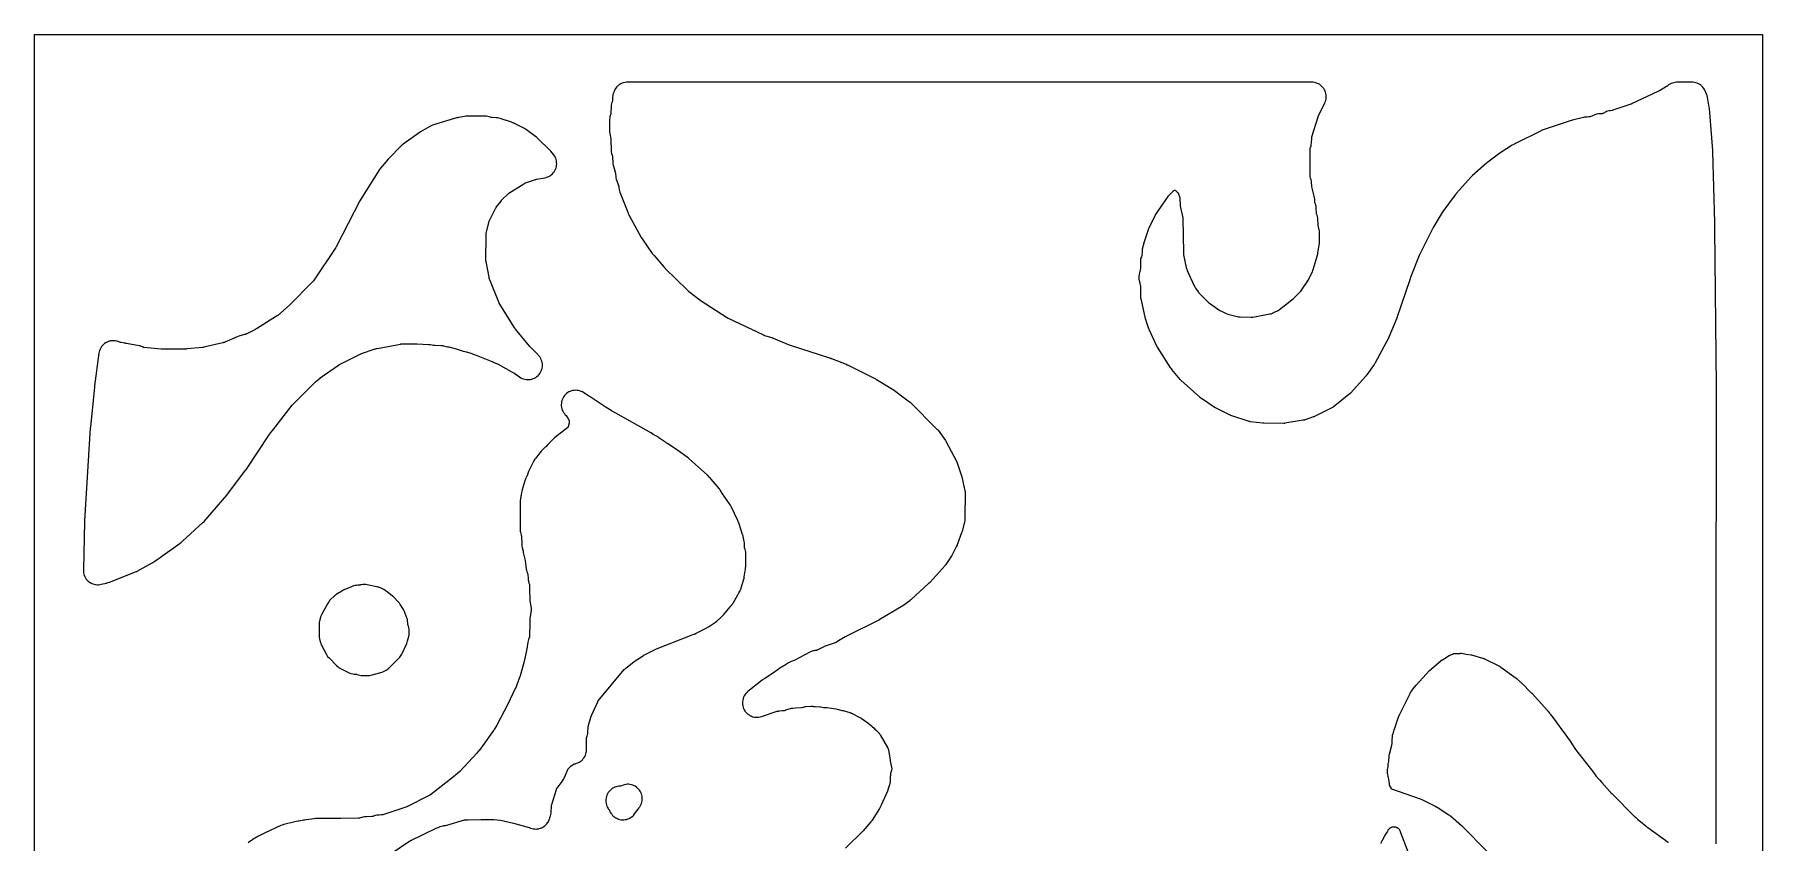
# Model space of a CAD drawing. Header units: millimetres. Extents: x 0 to 300, y 0 to 300.
# Drawn here: x 0 to 299.9, y 159.8 to 300 of the extents above; entities that cross this region are included whole.
import ezdxf

# ---------------------------------------------------------------- set-up
doc = ezdxf.new("R2010")
doc.units = ezdxf.units.MM
doc.layers.add('CUT', color=7, linetype='CONTINUOUS')

msp = doc.modelspace()

# ---------------------------------------------------------------- linework, layer by layer
at = {"layer": 'CUT'}
for points in [[(0, 0.06), (0, 299.94), (0, 299.95), (0, 299.98), (0, 299.99), (0.01, 300), (0.02, 300), (0.05, 300), (0.06, 300), (299.85, 300), (299.86, 300), (299.89, 300), (299.9, 300), (299.91, 300), (299.91, 299.99), (299.91, 299.98), (299.91, 299.95), (299.91, 299.94), (299.91, 0.06)], [(291.9, 159.52), (291.9, 192.03), (291.91, 238.92), (291.91, 238.94), (291.66, 266.31), (291.66, 266.36), (291.63, 267.35), (291.63, 267.37), (291.63, 267.38), (291.29, 279.65), (291.29, 279.69), (291.28, 279.89), (290.7, 287.17), (290.67, 287.42), (290.36, 289.13), (290.29, 289.4), (290.2, 289.66), (289.96, 290.22), (289.85, 290.45), (289.72, 290.65), (289.57, 290.85), (289.41, 291.03), (289.22, 291.19), (289.02, 291.33), (288.81, 291.46), (288.59, 291.56), (288.36, 291.64), (288.12, 291.7), (287.88, 291.73), (287.63, 291.74), (285.02, 291.71), (284.77, 291.69), (284.53, 291.65), (284.29, 291.59), (284.05, 291.5), (283.83, 291.39), (283.62, 291.26), (283.42, 291.11), (283.31, 291.01), (283.3, 291.01), (283.28, 290.99), (282.04, 290.25), (282, 290.23), (281.99, 290.22), (281.96, 290.21), (281.88, 290.16), (281.78, 290.11), (277.19, 287.95), (277.17, 287.94), (277.13, 287.93), (277.12, 287.92), (277.08, 287.91), (273.94, 286.86), (273.86, 286.84), (273.85, 286.84), (273.83, 286.83), (273.82, 286.83), (273.81, 286.83), (273.8, 286.82), (273.78, 286.82), (273.74, 286.82), (273.5, 286.79), (273.28, 286.75), (273.06, 286.7), (272.86, 286.62), (272.65, 286.53), (272.26, 286.32), (272.23, 286.31), (272.19, 286.29), (272.16, 286.28), (272.14, 286.28), (272.13, 286.27), (272.12, 286.27), (272.1, 286.27), (271.63, 286.25), (271.4, 286.22), (271.17, 286.18), (271.13, 286.17), (270.83, 286.07), (269.99, 285.74), (269.98, 285.73), (269.97, 285.73), (269.94, 285.72), (269.92, 285.72), (269.86, 285.72), (269.75, 285.71), (269.47, 285.69), (269.46, 285.69), (269.42, 285.69), (269.3, 285.68), (269.26, 285.68), (269.05, 285.66), (268.85, 285.61), (266.93, 285.13), (266.9, 285.12), (266.85, 285.11), (266.78, 285.1), (266.52, 285.03), (261.84, 283.46), (261.52, 283.33), (261.5, 283.32), (261.5, 283.31), (256.83, 280.97), (256.74, 280.93), (256.47, 280.78), (254.49, 279.52), (254.33, 279.41), (252.25, 277.85), (252.15, 277.77), (252.09, 277.72), (252.04, 277.68), (249.57, 275.52), (249.45, 275.41), (249.43, 275.39), (249.33, 275.28), (246.83, 272.47), (246.82, 272.46), (246.8, 272.43), (246.73, 272.36), (246.69, 272.32), (246.58, 272.17), (244.46, 269.29), (244.33, 269.1), (242.77, 266.52), (242.76, 266.49), (242.73, 266.44), (242.69, 266.37), (242.64, 266.28), (242.63, 266.27), (240.44, 261.9), (240.42, 261.86), (240.4, 261.82), (240.32, 261.63), (238.87, 257.99), (238.81, 257.81), (238.76, 257.67), (238.75, 257.63), (236.46, 250.86), (236.46, 250.85), (236.46, 250.84), (236.43, 250.76), (235.07, 247.5), (235.06, 247.48), (235.06, 247.47), (235.04, 247.44), (232.62, 242.89), (232.6, 242.85), (232.6, 242.84), (232.52, 242.73), (231.23, 240.95), (231.2, 240.91), (231.13, 240.81), (231.1, 240.77), (231.08, 240.74), (231.06, 240.71), (231.04, 240.68), (228.48, 237.84), (228.47, 237.82), (228.45, 237.8), (228.41, 237.77), (225.38, 235.34), (225.36, 235.32), (225.35, 235.32), (225.33, 235.3), (225.27, 235.27), (222.16, 233.7), (222.1, 233.67), (222.08, 233.66), (222.01, 233.64), (220.55, 233.15), (220.48, 233.12), (220.46, 233.11), (220.41, 233.1), (220.39, 233.09), (220.37, 233.09), (220.32, 233.08), (220.27, 233.07), (220.2, 233.07), (217.03, 232.53), (216.98, 232.52), (216.95, 232.52), (216.91, 232.52), (216.83, 232.52), (213.35, 232.53), (213.34, 232.53), (213.33, 232.53), (213.27, 232.53), (213.21, 232.54), (211.01, 232.8), (210.98, 232.8), (210.97, 232.8), (210.95, 232.81), (210.94, 232.81), (210.91, 232.82), (210.86, 232.83), (210.82, 232.84), (207.62, 233.91), (207.56, 233.94), (207.44, 234), (207.43, 234), (204.84, 235.29), (204.82, 235.3), (204.73, 235.35), (202.55, 236.83), (202.52, 236.85), (202.51, 236.86), (202.45, 236.9), (202.3, 237), (202.29, 237.01), (202.28, 237.01), (202.24, 237.05), (198.96, 240.04), (198.84, 240.16), (197.42, 241.86), (197.39, 241.9), (197.34, 241.96), (197.33, 241.98), (197.25, 242.08), (194.89, 245.74), (194.79, 245.88), (194.77, 245.92), (193.46, 248.82), (193.44, 248.87), (193.42, 248.94), (192.96, 250.31), (192.96, 250.32), (192.94, 250.37), (192.89, 250.52), (192.89, 250.53), (192.87, 250.57), (192.86, 250.61), (192.85, 250.62), (192.84, 250.65), (192.84, 250.66), (192.05, 254.17), (192.04, 254.2), (192.04, 254.22), (192.04, 254.28), (191.99, 256.28), (191.97, 256.55), (191.92, 256.81), (191.84, 257.06), (191.77, 257.28), (191.76, 257.3), (191.76, 257.32), (191.75, 257.42), (191.75, 258.23), (191.76, 258.33), (191.76, 258.35), (191.78, 258.4), (191.86, 258.64), (191.93, 258.89), (191.98, 259.14), (192, 259.4), (192.04, 261.02), (192.04, 261.07), (192.04, 261.09), (192.05, 261.12), (192.05, 261.13), (192.1, 261.24), (192.17, 261.45), (192.23, 261.66), (192.26, 261.87), (192.28, 262.09), (192.3, 262.63), (192.31, 262.73), (192.31, 262.77), (192.31, 262.78), (192.31, 262.79), (192.31, 262.8), (192.32, 262.81), (192.32, 262.84), (192.58, 263.85), (192.59, 263.88), (192.59, 263.89), (192.6, 263.93), (193.4, 266.33), (193.42, 266.4), (193.48, 266.5), (193.48, 266.51), (194.49, 268.55), (194.53, 268.62), (194.54, 268.64), (194.58, 268.71), (196.74, 271.92), (196.78, 271.97), (196.78, 271.98), (196.79, 271.99), (196.8, 272), (196.84, 272.03), (196.85, 272.04), (196.87, 272.06), (197.15, 272.35), (197.17, 272.38), (197.18, 272.39), (197.19, 272.4), (197.2, 272.41), (197.21, 272.42), (197.61, 272.84), (197.66, 272.88), (197.67, 272.89), (197.68, 272.9), (197.71, 272.91), (197.76, 272.93), (197.8, 272.94), (197.82, 272.95), (197.88, 272.97), (197.89, 272.97), (197.97, 272.98), (197.99, 272.99), (198, 272.99), (198.01, 272.99), (198.01, 272.98), (198.02, 272.98), (198.03, 272.97), (198.12, 272.89), (198.4, 272.6), (198.43, 272.57), (198.44, 272.55), (198.46, 272.53), (198.47, 272.52), (198.48, 272.48), (198.77, 271.72), (198.78, 271.69), (198.78, 271.68), (198.79, 271.65), (198.79, 271.63), (198.79, 271.52), (198.84, 270.42), (198.86, 270.21), (198.9, 270), (199.29, 268.22), (199.29, 268.21), (199.3, 268.18), (199.31, 268.12), (199.33, 268.06), (199.33, 268.05), (199.33, 268.04), (199.33, 268.03), (199.33, 268), (199.33, 267.94), (199.4, 262.25), (199.42, 262.01), (199.45, 261.77), (199.91, 259.58), (199.98, 259.31), (200.08, 259.06), (201.28, 256.41), (201.39, 256.2), (201.51, 256), (201.96, 255.36), (202.01, 255.3), (202.04, 255.26), (202.11, 255.18), (202.18, 255.08), (202.24, 255.01), (202.37, 254.87), (203.52, 253.72), (203.73, 253.54), (203.78, 253.5), (203.91, 253.4), (205.58, 252.23), (205.73, 252.13), (205.89, 252.04), (206.61, 251.68), (206.85, 251.58), (207.1, 251.5), (208.71, 251.08), (208.98, 251.03), (209.26, 251), (211.14, 250.94), (211.22, 250.94), (211.24, 250.94), (211.48, 250.95), (211.72, 250.99), (214.39, 251.51), (214.62, 251.56), (214.85, 251.64), (215.07, 251.74), (215.72, 252.08), (215.9, 252.19), (216.07, 252.31), (218.25, 253.97), (218.51, 254.19), (218.52, 254.2), (218.53, 254.21), (219.62, 255.31), (219.77, 255.48), (219.9, 255.66), (220.89, 257.11), (221.07, 257.4), (221.79, 258.84), (221.87, 259.04), (221.95, 259.25), (222.68, 261.7), (222.72, 261.89), (222.76, 262.08), (223, 263.87), (223.02, 264.18), (223.03, 265.57), (223.02, 265.85), (222.97, 266.13), (222.81, 266.85), (222.78, 266.96), (222.78, 267.04), (222.74, 267.94), (222.72, 268.17), (222.67, 268.4), (222.61, 268.63), (222.54, 268.79), (222.54, 268.81), (222.53, 268.82), (222.53, 268.84), (222.52, 268.85), (222.5, 268.92), (222.5, 268.94), (222.5, 268.96), (222.5, 268.97), (222.46, 269.87), (222.43, 270.15), (222.37, 270.42), (222.29, 270.68), (222.24, 270.79), (222.24, 270.81), (222.23, 270.85), (222.23, 270.87), (222.2, 271.43), (222.17, 271.69), (222.11, 271.95), (221.74, 273.34), (221.73, 273.38), (221.67, 273.62), (221.67, 273.63), (221.67, 273.64), (221.67, 273.73), (221.65, 274.26), (221.62, 274.53), (221.57, 274.8), (221.49, 275.06), (221.41, 275.28), (221.4, 275.29), (221.4, 275.3), (221.4, 275.31), (221.4, 275.33), (221.4, 280.13), (221.4, 280.15), (221.4, 280.17), (221.41, 280.21), (221.42, 280.24), (221.43, 280.26), (221.49, 280.42), (221.56, 280.66), (221.61, 280.91), (221.64, 281.17), (221.68, 282.05), (221.68, 282.16), (221.68, 282.17), (221.68, 282.19), (221.7, 282.25), (222.77, 285.73), (222.79, 285.79), (222.8, 285.82), (223.94, 288.11), (224.04, 288.33), (224.11, 288.56), (224.16, 288.79), (224.19, 289.03), (224.2, 289.27), (224.18, 289.52), (224.14, 289.75), (224.08, 289.99), (223.99, 290.21), (223.89, 290.43), (223.76, 290.64), (223.61, 290.83), (223.45, 291.01), (223.27, 291.17), (223.07, 291.31), (222.86, 291.43), (222.64, 291.53), (222.42, 291.62), (222.18, 291.67), (221.94, 291.71), (221.7, 291.72), (137.71, 291.74), (102.92, 291.75), (102.68, 291.74), (102.44, 291.7), (102.21, 291.65), (101.98, 291.57), (101.77, 291.47), (101.56, 291.35), (101.36, 291.21), (101.18, 291.05), (101.02, 290.87), (100.87, 290.68), (100.74, 290.48), (100.64, 290.26), (100.6, 290.16), (100.59, 290.14), (100.55, 290.05), (100.55, 290.04), (100.47, 289.83), (100.4, 289.6), (100.35, 289.36), (100.33, 289.12), (100.31, 288.64), (100.31, 288.54), (100.29, 288.46), (100.28, 288.44), (100.19, 288.22), (100.13, 287.98), (100.08, 287.74), (100.06, 287.5), (100.02, 286.4), (100.02, 286.32), (100.02, 286.31), (100.01, 286.26), (100, 286.22), (99.98, 286.15), (99.96, 286.11), (99.94, 286.05), (99.87, 285.8), (99.83, 285.55), (99.81, 285.3), (99.78, 283.38), (99.79, 283.11), (99.83, 282.85), (100.02, 281.88), (100.03, 281.85), (100.03, 281.82), (100.03, 281.79), (100.03, 281.74), (100.03, 281.72), (100.07, 279.92), (100.09, 279.64), (100.15, 279.36), (100.23, 279.09), (100.26, 279.01), (100.29, 278.95), (100.3, 278.91), (100.3, 278.9), (100.3, 278.89), (100.3, 278.88), (100.3, 278.82), (100.3, 278.75), (100.35, 277.76), (100.37, 277.55), (100.41, 277.35), (100.46, 277.14), (100.83, 275.96), (100.85, 275.88), (100.85, 275.87), (100.85, 275.78), (100.87, 275.4), (100.9, 275.14), (100.96, 274.88), (101.04, 274.63), (101.3, 273.96), (101.31, 273.93), (101.38, 273.77), (101.39, 273.73), (101.39, 273.72), (101.4, 273.71), (101.4, 273.7), (101.4, 273.67), (101.43, 273.37), (101.46, 273.12), (101.52, 272.89), (101.6, 272.66), (102.98, 269.19), (102.99, 269.16), (103.06, 268.96), (103.17, 268.74), (105.25, 264.88), (105.24, 264.88), (105.25, 264.86), (105.28, 264.82), (105.34, 264.7), (105.44, 264.54), (107.21, 262.02), (107.35, 261.85), (107.41, 261.79), (107.49, 261.69), (107.5, 261.68), (107.53, 261.65), (109.24, 259.66), (109.28, 259.62), (109.43, 259.45), (109.45, 259.43), (109.47, 259.42), (113.29, 255.67), (113.53, 255.46), (115.49, 253.97), (115.54, 253.93), (115.7, 253.81), (120.12, 250.94), (120.4, 250.79), (126.5, 247.87), (126.71, 247.78), (126.93, 247.71), (127.91, 247.44), (127.98, 247.42), (127.99, 247.41), (128.04, 247.39), (128.07, 247.38), (128.17, 247.34), (128.2, 247.32), (130.97, 246.17), (131.16, 246.1), (138, 243.89), (138.08, 243.86), (138.16, 243.84), (138.2, 243.82), (138.22, 243.81), (138.26, 243.8), (138.29, 243.79), (138.33, 243.78), (138.34, 243.78), (140.85, 242.77), (140.87, 242.76), (141.01, 242.7), (141.08, 242.67), (141.2, 242.62), (145.94, 240.25), (146.02, 240.22), (146.04, 240.21), (146.12, 240.16), (148.89, 238.48), (148.9, 238.47), (148.92, 238.46), (149.01, 238.39), (151.87, 236.28), (151.94, 236.22), (151.97, 236.2), (152.01, 236.16), (156.63, 231.54), (156.72, 231.44), (156.73, 231.44), (156.75, 231.41), (156.82, 231.33), (158.1, 229.56), (158.12, 229.52), (158.18, 229.42), (160.05, 225.95), (160.07, 225.92), (160.07, 225.9), (160.08, 225.89), (160.09, 225.86), (160.84, 223.61), (160.85, 223.56), (160.88, 223.48), (160.91, 223.39), (160.92, 223.34), (160.95, 223.27), (160.95, 223.26), (160.96, 223.24), (161.49, 220.79), (161.5, 220.75), (161.5, 220.71), (161.5, 220.69), (161.49, 215.9), (161.49, 215.89), (161.47, 215.74), (161.46, 215.68), (161.45, 215.67), (160.98, 213.75), (160.95, 213.65), (160.94, 213.63), (160.91, 213.54), (160.2, 211.6), (160.15, 211.48), (160.13, 211.43), (160.11, 211.37), (160.03, 211.19), (159.27, 209.71), (159.22, 209.6), (159.2, 209.57), (158.17, 208.03), (158.08, 207.92), (158.07, 207.9), (158.04, 207.87), (155.46, 204.95), (155.44, 204.93), (155.43, 204.92), (155.4, 204.89), (155.33, 204.83), (155.3, 204.81), (155.23, 204.76), (152.15, 201.98), (152.06, 201.89), (151.95, 201.78), (151.92, 201.75), (150.88, 200.98), (150.85, 200.96), (150.82, 200.94), (150.78, 200.91), (150.69, 200.85), (146.61, 198.4), (146.6, 198.39), (146.57, 198.38), (146.57, 198.37), (146.56, 198.37), (140.94, 195.59), (140.88, 195.56), (140.87, 195.56), (140.67, 195.45), (139.25, 194.58), (139.17, 194.55), (138.99, 194.46), (138.94, 194.44), (137.42, 193.94), (137.22, 193.86), (137.06, 193.78), (137.02, 193.76), (136.05, 193.27), (135.92, 193.2), (135.84, 193.14), (135.83, 193.14), (135.82, 193.14), (135.8, 193.14), (135.78, 193.13), (135.77, 193.13), (135.73, 193.12), (135.71, 193.12), (135.53, 193.1), (135.46, 193.09), (135.41, 193.08), (135.32, 193.06), (135.19, 193.04), (134.98, 192.98), (134.78, 192.9), (134.77, 192.9), (134.58, 192.81), (134.57, 192.81), (131.94, 191.42), (131.35, 191.19), (131.12, 191.08), (130.89, 190.95), (130.18, 190.49), (129.99, 190.38), (129.98, 190.38), (129.96, 190.37), (129.79, 190.28), (129.77, 190.27), (129.76, 190.27), (129.56, 190.14), (129.55, 190.14), (128.24, 189.25), (126.73, 188.23), (126.54, 188.11), (126.49, 188.08), (126.47, 188.06), (126.46, 188.06), (126.37, 187.99), (126.36, 187.98), (126.32, 187.95), (126.29, 187.93), (126.28, 187.93), (123.82, 185.97), (123.72, 185.88), (123.64, 185.8), (123.63, 185.8), (123.47, 185.62), (123.31, 185.42), (123.18, 185.21), (123.08, 184.98), (122.99, 184.75), (122.93, 184.51), (122.89, 184.26), (122.88, 184.01), (122.89, 183.76), (122.93, 183.52), (122.99, 183.28), (123.07, 183.04), (123.18, 182.82), (123.31, 182.61), (123.31, 182.6), (123.46, 182.41), (123.63, 182.22), (123.82, 182.06), (124.02, 181.91), (124.23, 181.79), (124.24, 181.79), (124.31, 181.76), (124.33, 181.75), (124.34, 181.74), (124.36, 181.73), (124.46, 181.68), (124.7, 181.6), (124.94, 181.55), (125.19, 181.52), (125.43, 181.51), (125.44, 181.51), (125.68, 181.53), (125.69, 181.53), (125.93, 181.57), (126.17, 181.64), (128.9, 182.55), (128.93, 182.56), (128.96, 182.57), (128.98, 182.57), (129, 182.58), (129.01, 182.58), (129.03, 182.59), (129.05, 182.6), (129.06, 182.6), (129.07, 182.6), (129.14, 182.6), (129.26, 182.61), (129.28, 182.61), (129.8, 182.66), (129.83, 182.66), (129.87, 182.66), (129.9, 182.67), (130.13, 182.7), (130.16, 182.71), (130.38, 182.77), (130.41, 182.78), (131.36, 183.09), (131.37, 183.09), (131.38, 183.1), (131.39, 183.1), (131.4, 183.1), (131.47, 183.11), (131.54, 183.12), (131.6, 183.12), (132.1, 183.18), (133.05, 183.22), (133.13, 183.23), (133.34, 183.25), (133.38, 183.26), (133.41, 183.27), (133.43, 183.27), (133.44, 183.27), (133.62, 183.31), (133.64, 183.31), (133.83, 183.36), (133.84, 183.36), (133.85, 183.36), (134.79, 183.44), (135.09, 183.42), (135.23, 183.41), (135.51, 183.39), (136.33, 183.33), (136.34, 183.33), (136.35, 183.33), (136.46, 183.3), (136.7, 183.25), (136.95, 183.23), (137.52, 183.21), (137.53, 183.21), (137.54, 183.21), (137.56, 183.21), (139.1, 182.99), (140.17, 182.7), (140.28, 182.67), (140.33, 182.66), (141.5, 182.34), (141.53, 182.33), (141.57, 182.32), (141.58, 182.31), (141.59, 182.31), (141.6, 182.3), (141.62, 182.29), (141.63, 182.29), (141.65, 182.28), (141.66, 182.28), (141.76, 182.23), (141.78, 182.22), (142, 182.11), (142.14, 182.04), (142.47, 181.86), (142.56, 181.82), (143.47, 181.35), (144.65, 180.54), (145.28, 180.03), (145.4, 179.91), (145.72, 179.61), (145.86, 179.47), (146.12, 179.22), (146.3, 179.04), (146.37, 178.97), (146.4, 178.94), (146.49, 178.85), (146.5, 178.84), (146.52, 178.82), (146.53, 178.81), (146.54, 178.79), (146.57, 178.76), (146.59, 178.74), (146.59, 178.73), (146.6, 178.72), (146.61, 178.71), (146.68, 178.62), (146.71, 178.57), (146.71, 178.56), (146.75, 178.49), (148.03, 176.28), (148.07, 176.22), (148.07, 176.21), (148.08, 176.19), (148.15, 176.05), (148.17, 176.03), (148.17, 176.02), (148.18, 175.99), (148.18, 175.97), (148.19, 175.94), (148.2, 175.9), (148.21, 175.87), (148.22, 175.83), (148.22, 175.82), (148.22, 175.8), (148.52, 174.11), (148.53, 173.91), (148.58, 173.64), (148.65, 173.38), (148.76, 172.77), (148.76, 172.76), (148.76, 172.75), (148.77, 172.74), (148.78, 172.67), (148.78, 172.63), (148.78, 172.61), (148.78, 172.6), (148.73, 172.28), (148.65, 171.96), (148.63, 171.89), (148.62, 171.87), (148.59, 171.74), (148.57, 171.63), (148.55, 171.52), (148.54, 171.36), (148.53, 171.3), (148.48, 170.29), (148.48, 170.24), (148.44, 170.08), (148.43, 170.03), (148.38, 169.81), (148.18, 169.11), (148.06, 168.69), (146.95, 166.23), (146.66, 165.66), (145.39, 163.68), (145.38, 163.66), (145.36, 163.63), (145.31, 163.57), (145.3, 163.55), (145.29, 163.53), (145.27, 163.51), (145.14, 163.36), (143.84, 161.83), (140.78, 158.77)], [(62.25, 158.1), (64.98, 159.94), (65.03, 159.97), (65.06, 159.99), (65.1, 160.02), (65.27, 160.13), (65.28, 160.13), (65.29, 160.14), (65.35, 160.17), (65.37, 160.18), (65.42, 160.21), (69.71, 162.24), (70.06, 162.4), (70.28, 162.5), (70.38, 162.55), (70.92, 162.7), (70.99, 162.71), (71.1, 162.71), (71.35, 162.75), (71.58, 162.81), (74.61, 163.72), (74.65, 163.74), (74.66, 163.74), (74.67, 163.74), (74.7, 163.74), (74.71, 163.74), (74.72, 163.74), (74.76, 163.74), (74.77, 163.74), (75.22, 163.74), (77.45, 163.75), (79.68, 163.76), (79.7, 163.76), (79.72, 163.76), (79.73, 163.76), (80.89, 163.63), (83.15, 163.16), (85.84, 162.39), (85.85, 162.39), (85.86, 162.39), (85.87, 162.38), (85.88, 162.38), (85.89, 162.38), (85.92, 162.37), (85.95, 162.35), (85.96, 162.35), (85.99, 162.33), (86.1, 162.28), (86.33, 162.21), (86.57, 162.15), (86.75, 162.14), (86.82, 162.13), (87.07, 162.12), (87.25, 162.14), (87.31, 162.14), (87.5, 162.18), (87.56, 162.19), (87.79, 162.25), (87.98, 162.33), (88.02, 162.34), (88.2, 162.44), (88.22, 162.45), (88.24, 162.46), (88.42, 162.58), (88.43, 162.58), (88.45, 162.59), (88.65, 162.75), (88.8, 162.9), (88.82, 162.92), (88.96, 163.09), (88.98, 163.11), (89.1, 163.29), (89.11, 163.3), (89.12, 163.31), (89.18, 163.43), (89.19, 163.45), (89.2, 163.46), (89.23, 163.51), (89.23, 163.52), (89.24, 163.53), (89.33, 163.74), (89.34, 163.76), (89.41, 163.99), (89.46, 164.18), (89.54, 164.43), (89.61, 164.65), (89.65, 164.88), (89.67, 165.11), (89.71, 166.04), (89.71, 166.06), (89.71, 166.09), (89.71, 166.11), (89.71, 166.12), (89.71, 166.14), (89.71, 166.15), (89.71, 166.16), (89.71, 166.17), (89.73, 166.21), (90.57, 169), (90.58, 169.04), (90.58, 169.05), (90.59, 169.06), (90.59, 169.07), (90.61, 169.09), (90.64, 169.14), (91.61, 170.43), (91.64, 170.46), (91.75, 170.63), (91.77, 170.66), (91.78, 170.68), (91.79, 170.69), (91.8, 170.71), (91.83, 170.76), (91.87, 170.84), (91.88, 170.85), (91.91, 170.91), (91.94, 170.97), (91.95, 171.01), (91.96, 171.03), (91.98, 171.07), (92, 171.11), (92.01, 171.14), (92.01, 171.15), (92.02, 171.18), (92.57, 172.46), (92.58, 172.47), (92.58, 172.48), (92.74, 172.66), (92.85, 172.78), (92.87, 172.8), (93.15, 173.07), (93.59, 173.38), (93.63, 173.41), (93.65, 173.42), (93.66, 173.43), (93.67, 173.43), (93.73, 173.44), (93.76, 173.45), (93.81, 173.46), (94.05, 173.52), (94.28, 173.6), (94.5, 173.71), (94.71, 173.83), (94.91, 173.98), (95.09, 174.14), (95.25, 174.33), (95.4, 174.52), (95.53, 174.73), (95.63, 174.95), (95.71, 175.18), (95.77, 175.42), (95.77, 175.45), (95.78, 175.49), (95.78, 175.5), (95.78, 175.51), (95.78, 175.52), (95.81, 175.67), (95.81, 175.7), (95.81, 175.73), (95.82, 175.91), (95.82, 175.95), (95.82, 175.97), (95.82, 175.98), (95.82, 176.02), (95.79, 177.83), (95.79, 177.87), (95.8, 177.93), (95.8, 177.94), (95.81, 177.96), (95.91, 178.25), (95.98, 178.48), (96.03, 178.72), (96.06, 178.96), (96.1, 179.69), (96.1, 179.81), (96.1, 179.83), (96.1, 179.85), (96.11, 179.89), (96.62, 181.68), (96.64, 181.74), (96.67, 181.83), (96.68, 181.84), (97.74, 184.21), (97.74, 184.22), (97.78, 184.31), (97.79, 184.32), (97.81, 184.35), (97.81, 184.36), (102.36, 189.79), (102.37, 189.81), (102.41, 189.84), (102.43, 189.86), (102.44, 189.86), (102.45, 189.87), (102.46, 189.88), (102.51, 189.92), (102.58, 189.97), (102.64, 190.01), (104, 191.11), (104.01, 191.11), (104.04, 191.14), (104.05, 191.15), (104.06, 191.16), (104.1, 191.19), (105.7, 192.25), (105.73, 192.27), (105.77, 192.29), (105.86, 192.34), (107.84, 193.33), (107.93, 193.37), (107.95, 193.38), (114.44, 195.92), (114.52, 195.96), (114.57, 195.98), (114.65, 196.01), (114.67, 196.02), (114.71, 196.04), (114.77, 196.06), (114.81, 196.08), (114.83, 196.09), (114.85, 196.1), (116.67, 197.03), (116.68, 197.04), (116.69, 197.04), (116.83, 197.13), (116.96, 197.2), (118.2, 198.03), (118.4, 198.18), (118.53, 198.3), (118.58, 198.34), (118.6, 198.36), (118.78, 198.52), (118.88, 198.61), (119.07, 198.8), (119.4, 199.11), (119.47, 199.17), (119.48, 199.18), (119.49, 199.19), (119.64, 199.36), (120.71, 200.66), (120.79, 200.75), (120.87, 200.84), (120.95, 200.93), (120.98, 200.96), (120.99, 200.97), (121.01, 200.99), (121.03, 201.02), (121.05, 201.05), (121.08, 201.08), (121.08, 201.09), (121.1, 201.11), (121.12, 201.13), (121.14, 201.15), (121.16, 201.18), (121.16, 201.19), (121.17, 201.2), (121.18, 201.21), (121.22, 201.26), (121.3, 201.4), (121.34, 201.46), (122.07, 202.76), (122.26, 203.1), (122.31, 203.19), (122.32, 203.21), (122.43, 203.41), (122.45, 203.44), (122.54, 203.62), (122.58, 203.7), (122.67, 203.98), (123.1, 205.47), (123.15, 205.68), (123.19, 205.9), (123.26, 206.58), (123.26, 206.59), (123.26, 206.61), (123.27, 206.63), (123.27, 206.64), (123.27, 206.65), (123.38, 207.12), (123.42, 207.39), (123.44, 207.66), (123.44, 208.28), (123.44, 208.31), (123.44, 208.33), (123.44, 208.35), (123.46, 208.47), (123.47, 208.77), (123.45, 209.89), (123.45, 209.9), (123.45, 209.91), (123.45, 209.93), (123.45, 209.95), (123.44, 210.17), (123.4, 210.43), (123.33, 210.68), (123.3, 210.74), (123.29, 210.76), (123.28, 210.79), (123.28, 210.8), (123.27, 210.82), (123.27, 210.83), (123.27, 210.84), (123.26, 210.86), (123.25, 210.89), (123.24, 210.91), (123.24, 210.93), (123.24, 210.94), (123.23, 210.95), (123.23, 210.97), (123.23, 210.98), (123.23, 211.08), (123.21, 211.48), (123.2, 211.77), (123.18, 212.03), (123.13, 212.29), (122.91, 213.15), (122.9, 213.21), (122.89, 213.21), (122.84, 213.42), (122.22, 215.24), (122.2, 215.3), (122.19, 215.32), (122.18, 215.34), (122.17, 215.37), (122.17, 215.39), (122.16, 215.42), (122.15, 215.44), (122.15, 215.45), (122.14, 215.47), (122.1, 215.59), (122.09, 215.63), (122.08, 215.67), (122.07, 215.68), (122.03, 215.78), (121.99, 215.88), (121.98, 215.89), (121, 217.86), (121, 217.87), (120.99, 217.89), (120.96, 217.95), (120.78, 218.3), (120.61, 218.58), (119.43, 220.32), (119.13, 220.78), (119.11, 220.82), (119.08, 220.86), (119.06, 220.88), (119.03, 220.92), (119.02, 220.94), (118.99, 220.99), (118.96, 221.02), (118.94, 221.04), (118.91, 221.08), (118.89, 221.11), (118.89, 221.12), (118.88, 221.13), (118.87, 221.14), (118.86, 221.15), (117.46, 222.81), (117.24, 223.04), (117.2, 223.07), (117.19, 223.08), (117.17, 223.1), (117.15, 223.12), (117.14, 223.13), (117.13, 223.14), (116.95, 223.36), (116.83, 223.5), (116.82, 223.51), (116.72, 223.6), (113.67, 226.33), (113.63, 226.37), (113.57, 226.42), (113.48, 226.5), (113.33, 226.62), (113.3, 226.64), (111.66, 227.83), (111.64, 227.85), (111.5, 227.95), (109.85, 229.01), (109.71, 229.1), (109.58, 229.19), (108.38, 230.02), (108.35, 230.04), (108.26, 230.1), (108.23, 230.12), (108.07, 230.22), (107.39, 230.61), (107.01, 230.85), (106.94, 230.89), (106.86, 230.94), (106.79, 230.98), (106.69, 231.04), (100.38, 234.58), (100.25, 234.65), (100.24, 234.65), (100.23, 234.66), (100.21, 234.67), (100.2, 234.67), (100.18, 234.68), (100.17, 234.69), (100.15, 234.71), (100.12, 234.72), (100.11, 234.73), (100.09, 234.74), (100.07, 234.76), (99.24, 235.29), (96.45, 237.1), (96.33, 237.18), (96.12, 237.32), (96.08, 237.34), (96.07, 237.34), (96.05, 237.35), (96.02, 237.37), (95.44, 237.75), (95.43, 237.76), (95.4, 237.78), (95.37, 237.8), (95.31, 237.84), (95.1, 237.97), (94.88, 238.07), (94.65, 238.15), (94.41, 238.21), (94.17, 238.25), (93.93, 238.26), (93.68, 238.25), (93.44, 238.21), (93.2, 238.16), (92.97, 238.07), (92.75, 237.97), (92.54, 237.85), (92.35, 237.7), (92.17, 237.54), (92, 237.36), (91.85, 237.17), (91.73, 236.96), (91.62, 236.74), (91.54, 236.51), (91.47, 236.27), (91.44, 236.03), (91.42, 235.79), (91.43, 235.55), (91.46, 235.31), (91.52, 235.07), (91.6, 234.84), (91.7, 234.62), (91.82, 234.4), (91.96, 234.21), (92.12, 234.02), (92.27, 233.87), (92.57, 233.41), (92.58, 233.4), (92.59, 233.38), (92.6, 233.36), (92.79, 232.95), (92.79, 232.94), (92.79, 232.89), (92.82, 232.67), (92.8, 232.61), (92.79, 232.57), (92.8, 232.57), (92.62, 231.94), (92.61, 231.91), (92.6, 231.89), (92.6, 231.88), (92.59, 231.86), (92.58, 231.85), (92.57, 231.84), (92.56, 231.83), (90.24, 229.99), (90.19, 229.94), (90.02, 229.8), (90, 229.78), (89.99, 229.76), (89.96, 229.73), (89.09, 228.85), (88.72, 228.47), (88.64, 228.39), (88.13, 227.87), (87.94, 227.68), (87.91, 227.66), (87.9, 227.64), (87.74, 227.46), (87.74, 227.45), (87.73, 227.44), (87.72, 227.43), (87.71, 227.42), (87.7, 227.41), (86.98, 226.49), (86.95, 226.45), (86.94, 226.43), (86.92, 226.41), (86.87, 226.34), (86.79, 226.23), (86.77, 226.19), (86.67, 226.02), (85.74, 224.16), (85.73, 224.14), (85.6, 223.81), (85.48, 223.43), (85.47, 223.4), (85.46, 223.38), (85.23, 222.89), (85.22, 222.87), (85.2, 222.82), (85.09, 222.54), (85.07, 222.48), (85.04, 222.37), (84.65, 221), (84.62, 220.93), (84.61, 220.89), (84.59, 220.75), (84.59, 220.74), (84.58, 220.73), (84.54, 220.54), (84.53, 220.48), (84.31, 219.16), (84.29, 218.95), (84.28, 218.74), (84.28, 218.29), (84.27, 218.12), (84.27, 218.1), (84.27, 218.07), (84.28, 216.94), (84.29, 214.06), (84.3, 213.84), (84.33, 213.63), (84.38, 213.41), (84.45, 213.16), (84.47, 213.08), (84.48, 213.04), (84.49, 213.02), (84.49, 213), (84.51, 212.92), (84.52, 212.92), (84.52, 212.91), (84.52, 212.9), (84.52, 212.89), (84.52, 212.86), (84.52, 212.85), (84.52, 212.82), (84.52, 212.79), (84.52, 212.7), (84.55, 211.79), (84.57, 211.59), (84.57, 211.54), (84.57, 211.49), (84.6, 211.22), (84.65, 210.95), (84.81, 210.34), (84.83, 210.12), (84.86, 209.89), (84.9, 209.67), (85.15, 208.74), (85.34, 207.24), (85.38, 207.02), (85.43, 206.81), (85.51, 206.6), (85.53, 206.56), (85.56, 206.49), (85.57, 206.44), (85.59, 206.41), (85.61, 206.37), (85.62, 206.34), (85.63, 206.32), (85.63, 206.31), (85.63, 206.3), (85.63, 206.25), (85.65, 205.66), (85.65, 205.63), (85.67, 205.42), (85.67, 205.35), (85.71, 205.18), (85.73, 205.08), (85.81, 204.81), (85.87, 204.65), (85.88, 204.63), (85.89, 204.61), (85.89, 204.59), (85.92, 203.18), (85.94, 202.37), (85.95, 202.16), (85.95, 202.15), (85.95, 202.1), (85.96, 201.95), (85.96, 201.91), (85.97, 201.86), (85.97, 201.85), (85.97, 201.84), (85.98, 201.74), (86.19, 200.46), (86.2, 200.23), (86.2, 200.16), (86.2, 200.13), (85.98, 198.57), (85.96, 198.31), (85.95, 198.26), (85.95, 198.09), (85.95, 197.98), (85.89, 195.5), (85.89, 195.48), (85.89, 195.46), (85.88, 195.41), (85.8, 195.22), (85.72, 195.01), (85.66, 194.79), (85.62, 194.56), (85.47, 193.4), (85, 191.17), (84.27, 188.72), (84.09, 188.24), (83.99, 187.95), (83.93, 187.79), (83.46, 186.52), (83.45, 186.51), (83.44, 186.49), (82.17, 183.8), (80.25, 180.15), (80.24, 180.14), (79.76, 179.39), (79.7, 179.28), (79.67, 179.24), (79.66, 179.23), (79.64, 179.2), (77.5, 176.23), (77.2, 175.81), (77.19, 175.8), (77.18, 175.79), (77.16, 175.76), (77.15, 175.74), (77.14, 175.73), (77.13, 175.72), (77.12, 175.71), (77.12, 175.7), (77.11, 175.69), (77.09, 175.67), (77.08, 175.66), (77.07, 175.65), (77.03, 175.6), (76.95, 175.51), (76.92, 175.48), (76.89, 175.45), (76.76, 175.31), (73.81, 172.13), (73.07, 171.48), (73.03, 171.44), (72.94, 171.36), (72.8, 171.24), (72.78, 171.22), (72.76, 171.21), (72.73, 171.19), (68.71, 168.08), (68.68, 168.06), (68.65, 168.04), (68.61, 168.01), (68.59, 167.99), (68.58, 167.98), (68.56, 167.97), (68.54, 167.96), (68.53, 167.95), (68.51, 167.93), (68.5, 167.93), (68.36, 167.86), (64.71, 166.03), (64.67, 166.01), (64.65, 166), (64.64, 166), (64.59, 165.98), (60.46, 164.6), (60.45, 164.6), (60.44, 164.59), (60.41, 164.58), (60.4, 164.58), (60.39, 164.58), (60.37, 164.57), (60.36, 164.57), (60.35, 164.57), (60.33, 164.57), (60.29, 164.56), (60.28, 164.56), (60.2, 164.56), (59.84, 164.55), (59.66, 164.54), (59.62, 164.54), (59.43, 164.52), (59.39, 164.52), (59.2, 164.48), (59.15, 164.47), (58.98, 164.42), (58.93, 164.41), (58.7, 164.32), (58.67, 164.31), (58.64, 164.3), (58.59, 164.28), (58.53, 164.28), (57.59, 164.24), (57.52, 164.24), (57.5, 164.24), (57.25, 164.22), (57.01, 164.17), (56.98, 164.16), (56.41, 164.03), (56.4, 164.03), (56.24, 164), (56.23, 164), (53.15, 163.97), (48.93, 163.94), (48.75, 163.93), (48.56, 163.91), (47.14, 163.69), (46.93, 163.68), (46.68, 163.66), (46.44, 163.62), (45.85, 163.48), (45.8, 163.47), (45.79, 163.47), (45.78, 163.47), (45.38, 163.41), (45.16, 163.37), (43.24, 162.89), (43.17, 162.87), (42.96, 162.8), (42.75, 162.72), (40.05, 161.44), (39.1, 160.99), (38.95, 160.92), (38.89, 160.9), (38.69, 160.79), (38.66, 160.77), (38.65, 160.77), (38.53, 160.71), (38.33, 160.6), (38.14, 160.48), (37.86, 160.28), (37.85, 160.27), (37.84, 160.26), (37.82, 160.25), (37.8, 160.24), (37.63, 160.14), (37.54, 160.08), (37.3, 159.9), (37.08, 159.71)], [(252.05, 158.3), (247.82, 162.56), (247.68, 162.7), (245.78, 164.33), (245.63, 164.44), (245.47, 164.55), (243.43, 165.83), (243.4, 165.85), (243.14, 166), (240.84, 167.16), (240.55, 167.28), (235.61, 169.06), (235.57, 169.07), (235.56, 169.07), (235.56, 169.08), (235.55, 169.08), (235.55, 169.09), (235.52, 169.13), (235.2, 169.75), (235.18, 169.79), (235.17, 169.82), (235.16, 169.84), (235.16, 169.85), (235.15, 169.92), (235.11, 170.41), (235.09, 170.63), (235.07, 170.71), (235.06, 170.73), (235.06, 170.75), (235.06, 170.76), (235.06, 170.77), (235.06, 170.78), (235.02, 171.02), (234.85, 171.79), (234.85, 172.28), (234.85, 172.32), (234.9, 172.79), (234.92, 172.93), (234.96, 173.32), (234.97, 173.37), (235.03, 173.61), (235.05, 173.84), (235.12, 174.83), (235.13, 174.86), (235.14, 175.03), (235.14, 175.05), (235.14, 175.07), (235.15, 175.12), (235.56, 176.66), (235.57, 176.7), (235.58, 176.74), (235.59, 176.78), (235.62, 176.92), (235.63, 176.98), (235.63, 177), (235.65, 177.2), (235.66, 177.26), (235.72, 178.45), (235.72, 178.46), (235.72, 178.47), (235.72, 178.48), (235.73, 178.49), (235.73, 178.5), (235.73, 178.51), (235.74, 178.55), (235.93, 179.12), (236.01, 179.36), (236.1, 179.6), (236.28, 180.15), (236.46, 180.7), (236.8, 181.73), (236.83, 181.82), (236.84, 181.83), (236.84, 181.84), (236.85, 181.86), (236.89, 181.93), (238.74, 185.65), (238.76, 185.68), (238.79, 185.74), (238.8, 185.76), (238.81, 185.77), (238.82, 185.79), (238.83, 185.81), (238.84, 185.82), (238.86, 185.85), (238.86, 185.86), (238.87, 185.87), (238.89, 185.9), (238.92, 185.94), (238.94, 185.96), (239.02, 186.07), (239.13, 186.2), (239.3, 186.42), (239.79, 187.06), (242.1, 189.63), (244.09, 191.33), (244.1, 191.34), (244.11, 191.35), (244.12, 191.36), (244.14, 191.37), (244.15, 191.38), (244.17, 191.39), (244.19, 191.4), (244.27, 191.45), (244.28, 191.46), (244.33, 191.49), (244.34, 191.49), (244.39, 191.51), (245.52, 192.21), (245.53, 192.22), (245.54, 192.23), (245.55, 192.23), (245.56, 192.24), (245.59, 192.26), (245.6, 192.26), (245.73, 192.32), (246.11, 192.48), (246.15, 192.5), (246.17, 192.51), (246.2, 192.52), (246.28, 192.55), (246.29, 192.56), (246.3, 192.56), (246.31, 192.56), (246.32, 192.56), (246.84, 192.6), (247.08, 192.6), (247.3, 192.6), (247.45, 192.6), (247.58, 192.61), (247.6, 192.61), (247.63, 192.61), (247.66, 192.61), (247.69, 192.61), (248.5, 192.48), (249.36, 192.36), (249.37, 192.36), (249.39, 192.36), (249.42, 192.35), (251.34, 191.79), (251.48, 191.75), (251.49, 191.75), (251.5, 191.75), (251.52, 191.74), (251.54, 191.74), (251.55, 191.73), (251.57, 191.72), (251.68, 191.66), (254.29, 190.37), (254.3, 190.36), (254.33, 190.35), (254.35, 190.34), (254.36, 190.33), (254.37, 190.33), (254.4, 190.31), (254.52, 190.21), (257.19, 188.31), (257.2, 188.3), (257.23, 188.27), (257.24, 188.26), (257.74, 187.79), (257.85, 187.69), (257.95, 187.59), (258.04, 187.5), (258.14, 187.41), (259.79, 185.77), (259.81, 185.75), (259.82, 185.74), (259.83, 185.73), (259.84, 185.72), (259.93, 185.63), (262.58, 182.71), (262.6, 182.68), (262.63, 182.66), (262.64, 182.64), (262.64, 182.63), (262.65, 182.62), (262.67, 182.59), (262.7, 182.57), (262.72, 182.54), (262.76, 182.5), (262.8, 182.44), (262.97, 182.21), (263.02, 182.14), (263.04, 182.12), (263.05, 182.11), (263.15, 181.98), (263.57, 181.41), (263.7, 181.23), (263.92, 180.93), (264.16, 180.61), (265.26, 179.12), (265.33, 179.02), (266.53, 177.39), (267.37, 176.08), (267.49, 175.9), (270.62, 171.85), (271.01, 171.33), (271.02, 171.32), (271.09, 171.24), (271.15, 171.16), (271.16, 171.15), (271.18, 171.13), (271.2, 171.11), (271.2, 171.1), (271.21, 171.09), (271.23, 171.07), (271.29, 171.01), (271.66, 170.6), (272.01, 170.2), (273.36, 168.67), (273.46, 168.57), (273.46, 168.56), (273.48, 168.54), (273.51, 168.51), (273.53, 168.49), (273.61, 168.4), (273.74, 168.28), (277.7, 164.32), (277.77, 164.26), (277.79, 164.24), (277.84, 164.19), (277.9, 164.13), (277.91, 164.13), (278.05, 163.99), (278.3, 163.78), (278.3, 163.77), (278.58, 163.53), (278.65, 163.48), (278.66, 163.48), (278.68, 163.46), (278.72, 163.42), (279.7, 162.59), (279.86, 162.47), (280, 162.37), (283.57, 159.81), (283.59, 159.8), (283.6, 159.79), (283.61, 159.78)], [(233.74, 159.6), (233.81, 159.87), (233.85, 159.99), (233.86, 160), (233.89, 160.07), (233.92, 160.13), (233.95, 160.18), (233.96, 160.19), (234.32, 160.82), (234.67, 161.41), (234.69, 161.44), (234.74, 161.53), (234.75, 161.54), (234.82, 161.67), (234.86, 161.76), (234.87, 161.76), (234.89, 161.8), (234.93, 161.9), (234.94, 161.91), (234.97, 161.95), (235, 162.01), (235.07, 162.09), (235.13, 162.17), (235.14, 162.17), (235.21, 162.23), (235.22, 162.24), (235.23, 162.25), (235.3, 162.31), (235.35, 162.34), (235.4, 162.37), (235.47, 162.41), (235.5, 162.43), (235.53, 162.44), (235.55, 162.45), (235.62, 162.47), (235.66, 162.48), (235.69, 162.48), (235.78, 162.5), (235.84, 162.5), (235.87, 162.51), (235.98, 162.51), (235.99, 162.51), (236.05, 162.51), (236.11, 162.5), (236.16, 162.49), (236.19, 162.48), (236.26, 162.47), (236.34, 162.44), (236.35, 162.44), (236.4, 162.42), (236.41, 162.41), (236.44, 162.4), (236.48, 162.37), (236.57, 162.32), (236.59, 162.31), (236.6, 162.3), (236.62, 162.29), (236.72, 162.21), (236.74, 162.19), (236.79, 162.14), (236.81, 162.13), (236.83, 162.09), (236.89, 162.01), (236.9, 162), (236.91, 161.99), (236.94, 161.92), (236.98, 161.85), (237.01, 161.77), (237.03, 161.72), (237.05, 161.65), (237.07, 161.6), (237.1, 161.5), (238.55, 157.77)]]:
    msp.add_lwpolyline(points, dxfattribs=at)
for points in [[(12.99, 204.97), (17.5, 206.73), (17.51, 206.73), (17.72, 206.82), (17.74, 206.83), (17.83, 206.88), (20.44, 208.33), (20.52, 208.37), (20.54, 208.38), (20.56, 208.39), (20.57, 208.4), (20.58, 208.4), (20.6, 208.41), (20.61, 208.42), (20.63, 208.43), (20.67, 208.45), (20.71, 208.48), (20.87, 208.58), (20.89, 208.59), (21.47, 209.01), (21.78, 209.23), (21.82, 209.26), (21.88, 209.3), (25.3, 211.73), (25.35, 211.77), (25.39, 211.8), (25.58, 211.96), (25.7, 212.07), (29.22, 215.3), (29.42, 215.5), (32.97, 219.6), (33, 219.64), (33.05, 219.7), (33.12, 219.78), (36.68, 224.44), (36.78, 224.58), (40.71, 230.55), (40.73, 230.58), (40.74, 230.59), (40.75, 230.6), (40.77, 230.63), (40.8, 230.66), (41.34, 231.37), (44.7, 235.66), (45.63, 236.59), (46, 236.96), (46.72, 237.68), (48.81, 239.77), (49.56, 240.39), (49.58, 240.41), (49.59, 240.42), (52.77, 242.64), (52.8, 242.66), (52.82, 242.67), (52.87, 242.7), (52.93, 242.73), (56.63, 244.58), (56.65, 244.59), (56.66, 244.6), (56.69, 244.61), (56.71, 244.62), (56.72, 244.62), (56.76, 244.63), (56.77, 244.64), (59.14, 245.44), (59.17, 245.45), (59.19, 245.45), (59.21, 245.46), (59.23, 245.46), (59.27, 245.47), (59.29, 245.48), (59.3, 245.48), (59.31, 245.48), (59.34, 245.49), (59.37, 245.5), (59.79, 245.58), (63.53, 246.29), (63.55, 246.3), (63.56, 246.3), (63.58, 246.3), (63.68, 246.3), (63.8, 246.3), (64.05, 246.31), (64.58, 246.33), (65.24, 246.33), (66.37, 246.34), (66.43, 246.34), (68.4, 246.21), (68.44, 246.21), (68.64, 246.19), (68.99, 246.17), (69.03, 246.16), (69.25, 246.12), (69.48, 246.1), (70.58, 246.06), (70.64, 246.06), (70.75, 246.05), (70.76, 246.05), (70.77, 246.05), (70.78, 246.05), (70.85, 246.02), (70.95, 245.98), (71.19, 245.9), (71.43, 245.84), (71.67, 245.81), (71.88, 245.79), (73.16, 245.47), (74.41, 245.07), (74.67, 245), (74.92, 244.96), (74.98, 244.95), (75.9, 244.65), (76.04, 244.58), (76.26, 244.47), (76.5, 244.4), (76.95, 244.27), (79.26, 243.33), (79.38, 243.28), (79.44, 243.25), (79.53, 243.21), (80.03, 242.98), (80.06, 242.96), (80.07, 242.96), (80.46, 242.78), (83.12, 241.31), (83.17, 241.29), (83.18, 241.29), (83.2, 241.28), (83.21, 241.27), (83.22, 241.26), (83.24, 241.24), (83.26, 241.23), (83.27, 241.23), (83.28, 241.22), (83.29, 241.22), (83.33, 241.18), (83.57, 241.02), (84.2, 240.57), (84.41, 240.44), (84.63, 240.33), (84.86, 240.24), (85.1, 240.17), (85.34, 240.13), (85.59, 240.11), (85.84, 240.12), (86.09, 240.15), (86.33, 240.2), (86.56, 240.28), (86.79, 240.38), (87, 240.51), (87.2, 240.65), (87.39, 240.81), (87.56, 241), (87.71, 241.19), (87.84, 241.4), (87.95, 241.63), (88.03, 241.86), (88.1, 242.1), (88.14, 242.34), (88.15, 242.59), (88.14, 242.84), (88.1, 243.08), (88.05, 243.32), (87.96, 243.56), (87.86, 243.78), (87.73, 243.99), (87.58, 244.19), (87.49, 244.29), (87.42, 244.38), (87.33, 244.47), (86.12, 245.68), (86, 245.81), (85.98, 245.84), (85.97, 245.86), (83.48, 248.89), (83.4, 248.98), (83.4, 248.99), (83.38, 249.02), (80.64, 253.39), (80.63, 253.42), (80.57, 253.52), (80.57, 253.53), (80.56, 253.54), (79.01, 257.44), (78.97, 257.53), (78.95, 257.57), (78.93, 257.63), (78.93, 257.64), (78.92, 257.65), (78.92, 257.66), (78.92, 257.68), (78.91, 257.75), (78.9, 257.75), (78.88, 257.89), (78.36, 260.61), (78.35, 260.66), (78.35, 260.68), (78.38, 265.33), (78.38, 265.35), (78.38, 265.37), (78.39, 265.42), (78.4, 265.5), (78.93, 267.64), (78.93, 267.66), (78.94, 267.68), (78.96, 267.71), (79.99, 269.79), (80.05, 269.87), (80.11, 269.97), (80.11, 269.98), (80.15, 270.02), (81.02, 271.17), (81.06, 271.23), (81.11, 271.28), (81.12, 271.29), (82.2, 272.38), (82.28, 272.44), (82.31, 272.47), (82.32, 272.47), (84.92, 274.08), (84.94, 274.09), (85.11, 274.19), (85.18, 274.24), (85.2, 274.25), (85.21, 274.25), (85.22, 274.25), (85.22, 274.26), (85.39, 274.3), (86.96, 274.83), (86.98, 274.83), (87.15, 274.88), (88.58, 275.14), (88.82, 275.2), (89.05, 275.28), (89.28, 275.38), (89.49, 275.5), (89.69, 275.65), (89.88, 275.81), (90.04, 275.99), (90.19, 276.19), (90.32, 276.4), (90.43, 276.62), (90.52, 276.85), (90.58, 277.09), (90.62, 277.33), (90.63, 277.58), (90.62, 277.83), (90.59, 278.07), (90.53, 278.31), (90.45, 278.54), (90.34, 278.77), (90.22, 278.98), (90.07, 279.18), (89.59, 279.77), (89.56, 279.81), (89.39, 280), (87.44, 281.93), (87.16, 282.16), (85.39, 283.46), (85.22, 283.58), (85.03, 283.68), (83.16, 284.62), (83.16, 284.63), (83.14, 284.64), (82.81, 284.77), (80.8, 285.44), (80.58, 285.5), (80.35, 285.55), (80.12, 285.57), (79.44, 285.6), (79.43, 285.6), (79.35, 285.61), (79.31, 285.61), (79.29, 285.61), (79.28, 285.62), (78.91, 285.73), (78.68, 285.78), (78.44, 285.82), (78.2, 285.83), (75.08, 285.83), (74.86, 285.82), (74.65, 285.79), (73.57, 285.6), (73.4, 285.57), (73.32, 285.56), (73.07, 285.5), (69.1, 284.26), (68.86, 284.16), (68.62, 284.05), (66.97, 283.12), (66.73, 282.96), (63.97, 280.95), (63.88, 280.88), (63.83, 280.84), (63.62, 280.66), (63.61, 280.65), (63.57, 280.61), (61.53, 278.57), (61.38, 278.4), (60.07, 276.83), (59.88, 276.57), (56.62, 271.43), (56.61, 271.42), (56.6, 271.4), (56.59, 271.38), (56.57, 271.34), (56.56, 271.33), (56.47, 271.17), (52.42, 263.27), (52.4, 263.23), (52.36, 263.16), (52.28, 263.04), (48.4, 257.26), (48.36, 257.21), (48.35, 257.2), (48.33, 257.18), (48.27, 257.11), (44.36, 253.15), (44.32, 253.11), (44.27, 253.06), (42.2, 251.27), (42.13, 251.21), (42.08, 251.17), (42.06, 251.15), (41.99, 251.1), (38.5, 248.93), (38.46, 248.91), (38.36, 248.85), (38.27, 248.79), (38.25, 248.78), (36.86, 248.08), (36.79, 248.05), (36.78, 248.05), (36.72, 248.02), (36.7, 248), (36.67, 247.99), (36.54, 247.96), (36.46, 247.93), (35.48, 247.65), (35.15, 247.53), (33.05, 246.6), (32.99, 246.57), (32.96, 246.56), (32.95, 246.56), (32.91, 246.55), (32.88, 246.54), (32.78, 246.53), (32.78, 246.52), (32.66, 246.5), (29.38, 245.74), (29.25, 245.71), (29.19, 245.7), (29.17, 245.7), (26.44, 245.43), (26.43, 245.43), (26.33, 245.42), (26.3, 245.42), (22.17, 245.41), (22.12, 245.41), (22.06, 245.41), (22, 245.41), (19.03, 245.69), (18.98, 245.7), (18.97, 245.7), (18.95, 245.71), (18.94, 245.71), (18.91, 245.72), (18.9, 245.73), (18.89, 245.73), (18.86, 245.75), (18.82, 245.77), (18.73, 245.81), (18.54, 245.88), (18.34, 245.95), (18.14, 245.99), (15.97, 246.38), (15.88, 246.4), (15.78, 246.42), (15.56, 246.46), (15.01, 246.56), (14.99, 246.56), (14.97, 246.57), (14.93, 246.58), (14.92, 246.58), (14.77, 246.63), (14.76, 246.63), (14.67, 246.66), (14.5, 246.73), (14.45, 246.74), (14.26, 246.8), (14.24, 246.8), (14.23, 246.81), (14.22, 246.81), (14.02, 246.84), (13.98, 246.85), (13.86, 246.86), (13.85, 246.86), (13.77, 246.87), (13.73, 246.87), (13.53, 246.87), (13.49, 246.86), (13.38, 246.85), (13.36, 246.85), (13.35, 246.85), (13.28, 246.84), (13.25, 246.84), (13.18, 246.82), (13.15, 246.81), (13.14, 246.81), (13.1, 246.8), (13.04, 246.79), (13.01, 246.78), (12.8, 246.72), (12.78, 246.71), (12.76, 246.7), (12.74, 246.69), (12.73, 246.69), (12.58, 246.62), (12.55, 246.61), (12.48, 246.57), (12.36, 246.51), (12.34, 246.49), (12.16, 246.37), (12.14, 246.35), (12.08, 246.3), (11.97, 246.21), (11.95, 246.2), (11.79, 246.03), (11.78, 246.02), (11.64, 245.84), (11.63, 245.83), (11.61, 245.8), (11.6, 245.78), (11.59, 245.76), (11.5, 245.63), (11.5, 245.62), (11.39, 245.41), (11.3, 245.19), (11.3, 245.18), (11.23, 244.95), (11.18, 244.71), (10.41, 239.04), (10.41, 239.01), (10.4, 238.93), (10.39, 238.87), (9.69, 231.89), (9.68, 231.74), (8.69, 215.59), (8.69, 215.44), (8.69, 215.43), (8.47, 207.15), (8.47, 207.13), (8.47, 207.09), (8.48, 206.9), (8.48, 206.84), (8.5, 206.6), (8.56, 206.37), (8.63, 206.14), (8.73, 205.92), (8.84, 205.71), (8.98, 205.51), (9.13, 205.32), (9.31, 205.15), (9.49, 205), (9.7, 204.87), (9.91, 204.76), (10.13, 204.66), (10.36, 204.59), (10.6, 204.55), (10.84, 204.52), (11.08, 204.52), (11.32, 204.54), (11.56, 204.59), (12.47, 204.81), (12.55, 204.84), (12.63, 204.86), (12.77, 204.9)], [(54.73, 189.19), (54.97, 189.11), (55.23, 189.05), (55.49, 189.02), (55.75, 189.01), (55.83, 189), (55.85, 189), (55.87, 188.99), (55.95, 188.96), (56, 188.94), (56.23, 188.86), (56.46, 188.81), (56.69, 188.77), (56.93, 188.76), (57.91, 188.76), (58.14, 188.77), (58.37, 188.8), (58.59, 188.85), (60.08, 189.27), (60.31, 189.35), (60.54, 189.45), (61.01, 189.69), (61.23, 189.82), (61.44, 189.97), (61.63, 190.15), (63.25, 191.76), (63.4, 191.92), (63.54, 192.1), (63.66, 192.29), (63.76, 192.49), (64.6, 194.32), (64.69, 194.54), (64.76, 194.76), (64.95, 195.53), (65, 195.83), (65.02, 196.13), (65.02, 196.56), (65.01, 196.81), (64.97, 197.06), (64.91, 197.31), (64.82, 197.54), (64.81, 197.56), (64.8, 197.6), (64.79, 197.61), (64.78, 197.65), (64.78, 197.66), (64.78, 197.67), (64.78, 197.7), (64.78, 197.73), (64.77, 197.82), (64.77, 197.9), (64.74, 198.22), (64.71, 198.46), (64.65, 198.68), (64.58, 198.9), (64.26, 199.7), (64.23, 199.79), (64.22, 199.79), (64.15, 199.97), (64.01, 200.23), (63.47, 201.1), (63.32, 201.32), (63.14, 201.53), (62.3, 202.39), (62.05, 202.61), (61.05, 203.39), (60.84, 203.53), (60.63, 203.66), (60.61, 203.67), (60.05, 203.95), (59.86, 204.03), (59.78, 204.06), (59.76, 204.07), (59.74, 204.07), (59.73, 204.07), (59.72, 204.08), (59.71, 204.08), (59.7, 204.09), (59.69, 204.09), (59.66, 204.1), (59.45, 204.16), (59.43, 204.16), (57.76, 204.52), (57.49, 204.57), (57.23, 204.58), (56.96, 204.57), (56.7, 204.52), (56.61, 204.49), (56.55, 204.48), (56.49, 204.46), (56.48, 204.46), (56.47, 204.46), (56.44, 204.45), (56.4, 204.45), (56.33, 204.44), (56.29, 204.44), (56.28, 204.44), (56.22, 204.43), (56.19, 204.43), (56.12, 204.43), (55.87, 204.4), (55.83, 204.4), (55.74, 204.39), (55.61, 204.37), (55.59, 204.36), (55.36, 204.3), (55.13, 204.22), (55.12, 204.22), (54.01, 203.76), (53.8, 203.67), (53.78, 203.66), (53.76, 203.65), (53.75, 203.65), (53.73, 203.64), (53.69, 203.62), (53.63, 203.59), (53.58, 203.57), (53.57, 203.56), (53.55, 203.55), (53.54, 203.55), (53.41, 203.47), (53.37, 203.45), (52.97, 203.19), (52.84, 203.11), (52.55, 202.93), (52.46, 202.88), (52.41, 202.85), (52.36, 202.82), (52.29, 202.77), (52.18, 202.69), (52.15, 202.66), (52.09, 202.61), (52.08, 202.6), (52.07, 202.59), (51.98, 202.51), (51.95, 202.49), (51.43, 201.99), (51.26, 201.82), (51.11, 201.62), (51.09, 201.58), (51.07, 201.56), (51.06, 201.55), (51.03, 201.5), (51.02, 201.49), (51.01, 201.47), (51.01, 201.46), (50.98, 201.42), (50.95, 201.36), (50.94, 201.35), (50.85, 201.19), (49.84, 199.4), (49.84, 199.39), (49.74, 199.19), (49.73, 199.18), (49.73, 199.17), (49.68, 199.05), (49.65, 198.97), (49.65, 198.96), (49.64, 198.94), (49.64, 198.92), (49.63, 198.91), (49.63, 198.9), (49.63, 198.89), (49.58, 198.73), (49.58, 198.71), (49.45, 198.14), (49.44, 198.12), (49.42, 198.01), (49.39, 197.84), (49.38, 197.58), (49.38, 197.56), (49.38, 197.55), (49.38, 197.54), (49.38, 197.51), (49.38, 197.5), (49.38, 197.46), (49.39, 196.52), (49.4, 195.76), (49.4, 195.75), (49.4, 195.72), (49.4, 195.71), (49.42, 195.46), (49.42, 195.4), (49.47, 195.1), (49.6, 194.58), (49.68, 194.35), (49.68, 194.34), (49.69, 194.33), (49.69, 194.31), (49.8, 194.05), (50.59, 192.52), (50.59, 192.51), (50.59, 192.5), (50.72, 192.29), (50.72, 192.28), (50.78, 192.19), (50.87, 192.07), (51.05, 191.87), (52.47, 190.45), (52.67, 190.28), (52.88, 190.12), (53.11, 189.99), (54.49, 189.29)], [(99.2, 166.56), (99.26, 166.32), (99.34, 166.09), (99.45, 165.87), (99.57, 165.66), (99.64, 165.57), (99.69, 165.51), (99.7, 165.5), (99.71, 165.48), (99.72, 165.46), (99.73, 165.45), (99.74, 165.43), (99.77, 165.37), (99.8, 165.3), (99.84, 165.22), (99.89, 165.12), (99.91, 165.07), (100.03, 164.86), (100.17, 164.67), (100.33, 164.48), (100.51, 164.32), (100.7, 164.17), (100.9, 164.04), (101.12, 163.93), (101.34, 163.85), (101.57, 163.78), (101.81, 163.74), (102.05, 163.72), (102.29, 163.73), (102.53, 163.75), (102.55, 163.76), (102.77, 163.8), (103, 163.88), (103.02, 163.89), (103.22, 163.97), (103.43, 164.08), (103.45, 164.1), (103.63, 164.22), (103.65, 164.24), (103.82, 164.37), (103.99, 164.54), (104.01, 164.57), (104.14, 164.73), (104.16, 164.76), (104.92, 165.77), (105, 165.89), (105.06, 165.97), (105.12, 166.08), (105.13, 166.1), (105.17, 166.18), (105.25, 166.31), (105.34, 166.54), (105.42, 166.77), (105.46, 167.01), (105.49, 167.26), (105.49, 167.5), (105.46, 167.75), (105.41, 167.99), (105.34, 168.22), (105.25, 168.45), (105.13, 168.67), (105, 168.87), (104.84, 169.06), (104.67, 169.23), (104.48, 169.39), (104.27, 169.53), (104.06, 169.64), (103.83, 169.74), (103.59, 169.81), (103.35, 169.85), (103.11, 169.88), (102.86, 169.88), (102.62, 169.85), (102.38, 169.8), (102.14, 169.73), (101.89, 169.64), (101.72, 169.57), (101.69, 169.56), (101.65, 169.56), (101.4, 169.55), (101.16, 169.51), (100.92, 169.45), (100.69, 169.37), (100.47, 169.26), (100.26, 169.14), (100.06, 168.99), (99.88, 168.83), (99.88, 168.82), (99.72, 168.65), (99.72, 168.64), (99.57, 168.45), (99.57, 168.44), (99.45, 168.24), (99.45, 168.23), (99.34, 168.02), (99.34, 168.01), (99.26, 167.79), (99.26, 167.78), (99.2, 167.55), (99.2, 167.54), (99.16, 167.31), (99.16, 167.3), (99.15, 167.06), (99.15, 167.05), (99.16, 166.8)]]:
    msp.add_lwpolyline(points, close=True, dxfattribs=at)

doc.saveas('drawing.dxf')
